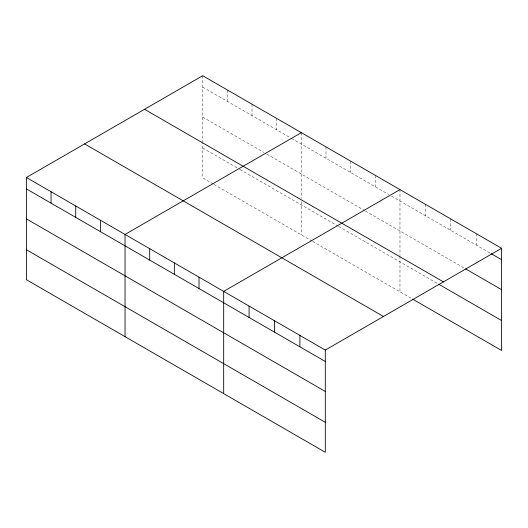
<?xml version="1.0" encoding="UTF-8"?>
<svg xmlns="http://www.w3.org/2000/svg" width="528" height="528" viewBox="0 0 528 528"><rect width="100%" height="100%" fill="white"/><g stroke="black" fill="none" stroke-linecap="round" stroke-linejoin="round"><path stroke-width="0.4" stroke-dasharray="2.64 1.98" d="M202.699 87.127L290.763 137.973M291.469 138.376L388.7 194.515M391.519 196.139L490.307 253.176M202.699 117.091L263.993 152.48M266.812 154.103L364.742 210.646M365.449 211.055L464.904 268.475M202.699 147.965L239.336 169.118M240.035 169.521L337.973 226.063M338.679 226.472L438.082 283.866M213.266 184.034L202.699 177.929L202.699 143.088M213.972 184.437L311.903 240.979M312.609 241.388L411.972 298.756M476.19 233.62L476.19 245.025M450.787 218.948L450.787 230.36M425.377 204.283L425.377 215.688M399.973 189.611L399.973 255.361M399.973 256.172L399.973 291.826M375.316 175.375L375.316 186.78M350.651 161.139L350.651 172.544M325.994 146.903L325.994 158.308M301.336 132.667L301.336 198.409M301.336 201.663L301.336 234.881M276.672 118.424L276.672 129.835M252.014 104.188L252.014 115.599M227.357 89.951L227.357 101.363M202.699 75.715L202.699 142.276"/><path stroke-width="0.79" d="M325.301 391.446L325.301 350.071L26.4 177.5L26.4 279.715L325.301 452.285L325.301 391.446L26.4 218.876M412.678 299.158L501.6 350.5L501.6 248.285L202.699 75.715L26.4 177.5M301.336 132.667L125.037 234.445L125.037 336.659M399.973 189.611L223.674 291.397L223.674 393.611M325.301 350.071L501.6 248.285M491.014 253.585L501.6 259.697M465.61 268.877L501.6 289.661M144.52 109.303L443.421 281.873M438.788 284.269L501.6 320.536M84.579 143.913L383.48 316.483M26.4 188.905L325.301 361.475M26.4 249.751L325.301 422.321M299.897 335.399L299.897 346.81M274.487 320.734L274.487 332.138M249.084 306.062L249.084 317.473M199.016 277.16L199.016 288.565M174.359 262.924L174.359 274.329M149.695 248.688L149.695 260.093M100.379 220.209L100.379 231.62M75.722 205.973L75.722 217.384M51.058 191.737L51.058 203.148"/></g></svg>
